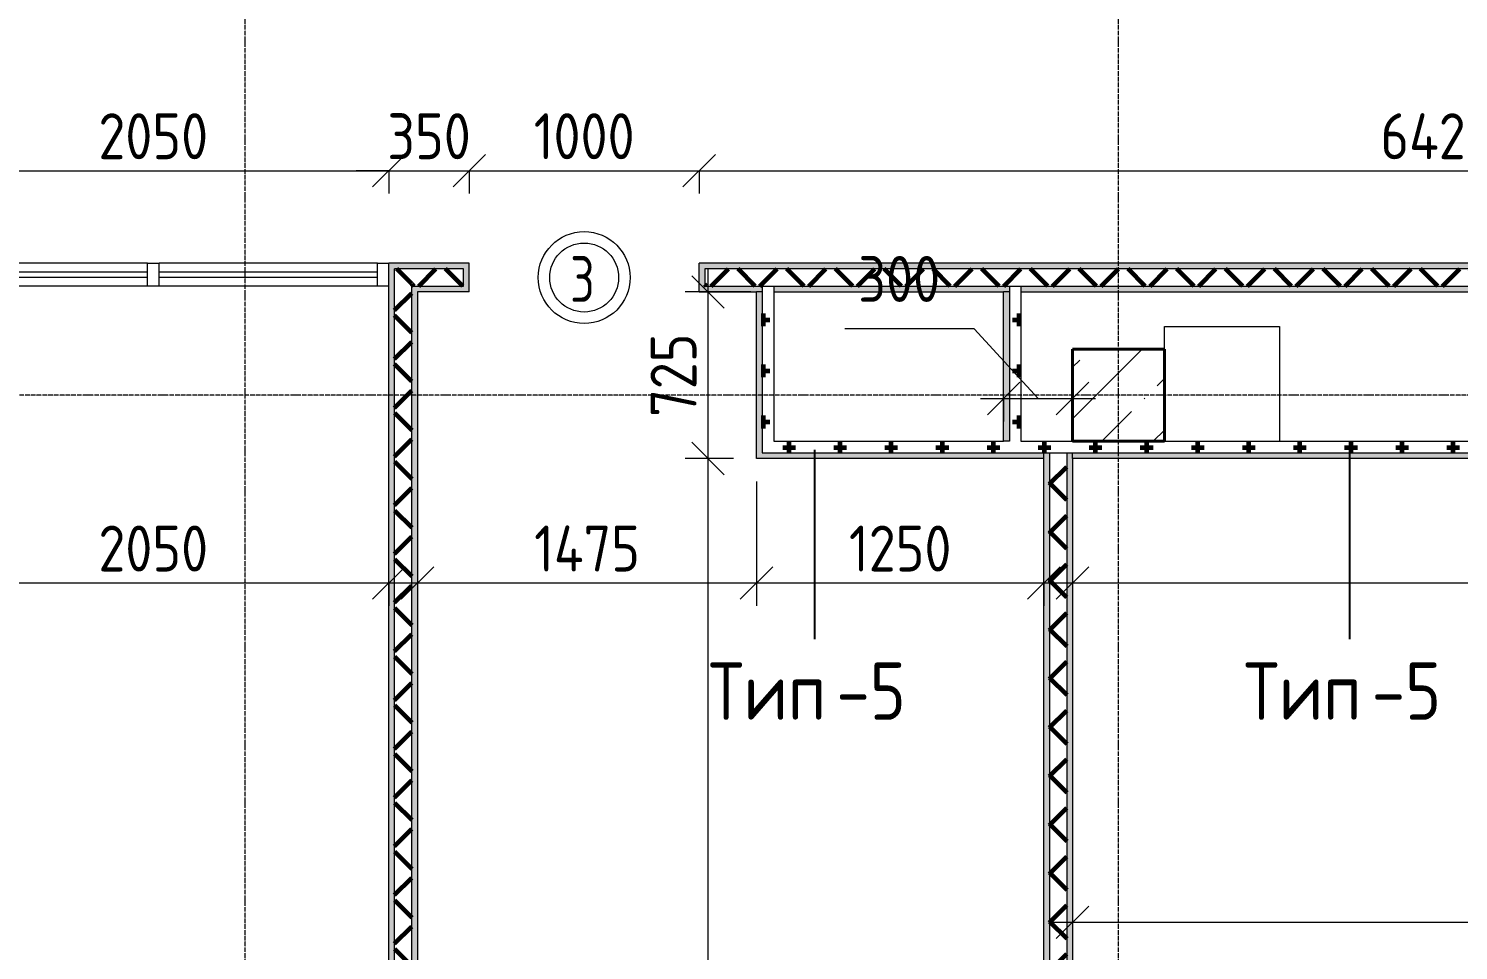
# Model space of a CAD drawing. Header units: millimetres. Extents: x -60946 to 138510, y -262288 to 24501.
# Drawn here: x 42342 to 48563, y -52277 to -48263 of the extents above; entities that cross this region are included whole.
import ezdxf

# ---------------------------------------------------------------- set-up
doc = ezdxf.new("R2010")
doc.units = ezdxf.units.MM
doc.linetypes.add('ADSK_Линия сетки', pattern=[25, 20, -2.5, 0, -2.5])
for name, color, linetype, lineweight in [('2)Тип-2', 3, 'Continuous', 60), ('2)Тип-5', 1, 'Continuous', 60), ('Витраж', 7, 'Continuous', 9), ('Марки дверей', 7, 'Continuous', 20), ('Несущие колонны', 7, 'Continuous', 18), ('Оси', 7, 'Continuous', 9), ('Панели витража', 7, 'Continuous', 9), ('Перекрытие', 7, 'Continuous', 18), ('Размеры', 7, 'Continuous', 9), ('Стены несущие', 7, 'Continuous', 30), ('Стены отделка', 7, 'Continuous', 30), ('Стены штриховка', 7, 'Continuous', 9)]:
    doc.layers.add(name, color=color, linetype=linetype, lineweight=lineweight)
doc.styles.add('GOST Common_3', font='', dxfattribs={"width": 0.9, "height": 200})
doc.styles.add('GOST Common_B', font='', dxfattribs={"width": 0.8, "height": 200})
doc.styles.get('GOST Common_3').set_extended_font_data('GOST Common')
doc.styles.get('GOST Common_B').set_extended_font_data('GOST Common', bold=True)
doc.dimstyles.new('ADSK_Основной_2_0_1', dxfattribs={"dimscale": 304.8, "dimtxt": 201.142999, "dimasz": 0.463911, "dimexe": 0.328084, "dimexo": 0.328084, "dimgap": 0.164042, "dimtad": 1, "dimdec": 3, "dimrnd": 0.001, "dimdsep": 46, "dimtxsty": 'GOST Common_3', "dimblk1": 'OBLIQUE', "dimblk2": 'OBLIQUE', "dimsah": 1, "dimcen": 0.09, "dimdle": 0.328084, "dimazin": 2, "dimtfac": 1, "dimtdec": 4, "dimtix": 1, "dimtmove": 1, "dimatfit": 3, "dimfxl": 1, "dimtvp": 1, "dimtolj": 1, "dimtzin": 0, "dimlwd": 20, "dimlwe": 20, "dimarcsym": 2})
doc.dimstyles.new('ADSK_Основной_2_0_2', dxfattribs={"dimscale": 304.8, "dimtxt": 201.142999, "dimasz": 0.463911, "dimexe": 0.328084, "dimexo": 0.328084, "dimgap": 0.164042, "dimtad": 1, "dimdec": 3, "dimrnd": 0.001, "dimdsep": 46, "dimtxsty": 'GOST Common_3', "dimblk1": 'OBLIQUE', "dimblk2": 'OBLIQUE', "dimsah": 1, "dimcen": 0.09, "dimdle": 0.328084, "dimazin": 2, "dimtfac": 1, "dimtdec": 4, "dimtix": 1, "dimtmove": 0, "dimatfit": 3, "dimfxl": 1, "dimtvp": 1, "dimtolj": 1, "dimtzin": 0, "dimlwd": 20, "dimlwe": 20, "dimarcsym": 2})
pattern_1 = [(45, (1283.93, -48864.63), (-106.066, 106.066), []), (135, (1283.93, -48864.63), (-106.066, -106.066), [])]
pattern_2 = [(0, (1283.93, -48864.63), (111.125, 111.125), [55.562, -166.687]), (90, (1311.72, -48892.41), (-111.125, 111.125), [55.562, -166.687])]

# ---------------------------------------------------------------- blocks, each defined once
blk = doc.blocks.new('ADSK_КолоннаЖБ_Прямоугольная - 400x400 мм-1807143-Кладочный план 1-го этажа')
at = {"layer": 'Несущие колонны', "lineweight": 40}
for p, q in [((-200, 200), (200, 200)), ((-200, -200), (-200, 200)), ((200, 200), (200, -200)), ((200, -200), (-200, -200))]:
    blk.add_line(p, q, dxfattribs=at)
blk = doc.blocks.new('Системная панель - ADSK_Cтеклопакет_25 мм-3220028-Кладочный план 1-го этажа')
at = {"layer": 'Панели витража', "lineweight": 18}
for p, q in [((-475, 12.5), (475, 12.5)), ((-475, -12.5), (-475, 12.5)), ((475, -12.5), (475, 12.5)), ((475, -12.5), (-475, -12.5))]:
    blk.add_line(p, q, dxfattribs=at)
blk = doc.blocks.new('Прямоугольный импост - 50х100 мм-3220025-Кладочный план 1-го этажа')
at = {"layer": 'Витраж'}
for p, q in [((41575, -420), (40625, -420)), ((41575, -520), (40625, -520))]:
    blk.add_line(p, q, dxfattribs=at)
blk = doc.blocks.new('Прямоугольный импост - 50х100 мм-3213553-Кладочный план 1-го этажа')
at = {"layer": 'Витраж', "lineweight": 18}
for p, q in [((0, 50), (-50, 50)), ((-50, 50), (-50, -50)), ((0, 50), (0, -50)), ((-50, -50), (0, -50))]:
    blk.add_line(p, q, dxfattribs=at)
blk = doc.blocks.new('Прямоугольный импост - 50х100 мм-3220027-Кладочный план 1-го этажа')
at = {"layer": 'Витраж'}
for p, q in [((42575, -420), (41625, -420)), ((42575, -520), (41625, -520))]:
    blk.add_line(p, q, dxfattribs=at)
blk = doc.blocks.new('Прямоугольный импост - 50х100 мм-3213551-Кладочный план 1-го этажа')
at = {"layer": 'Витраж', "lineweight": 18}
for p, q in [((25, 50), (-25, 50)), ((-25, 50), (-25, -50)), ((25, 50), (25, -50)), ((-25, -50), (25, -50))]:
    blk.add_line(p, q, dxfattribs=at)
blk = doc.blocks.new('М_двери1 - Марка экземпляра 2-3719212-Кладочный план 1-го этажа')
at = {"layer": 'Марки дверей'}
for radius in [2, 1.5]:
    blk.add_circle((0, 0), radius, dxfattribs=at)
blk = doc.blocks.new('_Oblique')
at = {"color": 0, "linetype": 'ByBlock', "lineweight": -2}
blk.add_line((-0.5, -0.5), (0.5, 0.5), dxfattribs=at)
blk = doc.blocks.new('*D3990')
at = {"layer": 'Defpoints', "color": 0, "transparency": 16777216}
for p in [(41858.9, -48781.9), (43908.9, -48781.9), (43908.9, -48881.9)]:
    blk.add_point(p, dxfattribs=at)
at = {"layer": 'Размеры', "color": 0, "lineweight": 20, "transparency": 16777216}
for p, q in [((41758.9, -48881.9), (44008.9, -48881.9)), ((41858.9, -48881.9), (41858.9, -48981.9)), ((43908.9, -48881.9), (43908.9, -48981.9))]:
    blk.add_line(p, q, dxfattribs=at)
at = {"layer": 'Размеры', "color": 0, "lineweight": 20, "transparency": 16777216, "xscale": 141.4, "yscale": 141.4, "zscale": 141.4, "rotation": 180}
blk.add_blockref('_Oblique', (41858.9, -48881.9), dxfattribs=at)
at = {"layer": 'Размеры', "color": 0, "lineweight": 20, "transparency": 16777216, "xscale": 141.4, "yscale": 141.4, "zscale": 141.4}
blk.add_blockref('_Oblique', (43908.9, -48881.9), dxfattribs=at)
at = {"layer": 'Размеры', "color": 0, "lineweight": 9, "transparency": 16777216, "insert": (42883.9, -48731.9), "char_height": 200, "width": 605.475, "attachment_point": 5, "style": 'GOST Common_3'}
blk.add_mtext('\\A1;2050', dxfattribs=at)
blk = doc.blocks.new('*D3991')
at = {"layer": 'Defpoints', "color": 0, "transparency": 16777216}
for p in [(43908.9, -48781.9), (44258.9, -48781.9), (44258.9, -48881.9)]:
    blk.add_point(p, dxfattribs=at)
at = {"layer": 'Размеры', "color": 0, "lineweight": 20, "transparency": 16777216}
for p, q in [((43908.9, -48881.9), (43767.5, -48881.9)), ((43908.9, -48881.9), (43908.9, -48981.9)), ((43908.9, -48881.9), (44258.9, -48881.9)), ((44258.9, -48881.9), (44258.9, -48981.9)), ((44258.9, -48881.9), (44400.3, -48881.9))]:
    blk.add_line(p, q, dxfattribs=at)
at = {"layer": 'Размеры', "color": 0, "lineweight": 20, "transparency": 16777216, "xscale": 141.4, "yscale": 141.4, "zscale": 141.4}
blk.add_blockref('_Oblique', (43908.9, -48881.9), dxfattribs=at)
at = {"layer": 'Размеры', "color": 0, "lineweight": 20, "transparency": 16777216, "xscale": 141.4, "yscale": 141.4, "zscale": 141.4, "rotation": 180}
blk.add_blockref('_Oblique', (44258.9, -48881.9), dxfattribs=at)
at = {"layer": 'Размеры', "color": 0, "lineweight": 9, "transparency": 16777216, "insert": (44083.9, -48731.9), "char_height": 200, "width": 454.106, "attachment_point": 5, "style": 'GOST Common_3'}
blk.add_mtext('\\A1;350', dxfattribs=at)
blk = doc.blocks.new('*D3992')
at = {"layer": 'Defpoints', "color": 0, "transparency": 16777216}
for p in [(44258.9, -48781.9), (45258.9, -48781.9), (45258.9, -48881.9)]:
    blk.add_point(p, dxfattribs=at)
at = {"layer": 'Размеры', "color": 0, "lineweight": 20, "transparency": 16777216}
for p, q in [((44158.9, -48881.9), (45358.9, -48881.9)), ((44258.9, -48881.9), (44258.9, -48981.9)), ((45258.9, -48881.9), (45258.9, -48981.9))]:
    blk.add_line(p, q, dxfattribs=at)
at = {"layer": 'Размеры', "color": 0, "lineweight": 20, "transparency": 16777216, "xscale": 141.4, "yscale": 141.4, "zscale": 141.4, "rotation": 180}
blk.add_blockref('_Oblique', (44258.9, -48881.9), dxfattribs=at)
at = {"layer": 'Размеры', "color": 0, "lineweight": 20, "transparency": 16777216, "xscale": 141.4, "yscale": 141.4, "zscale": 141.4}
blk.add_blockref('_Oblique', (45258.9, -48881.9), dxfattribs=at)
at = {"layer": 'Размеры', "color": 0, "lineweight": 9, "transparency": 16777216, "insert": (44758.9, -48731.9), "char_height": 200, "width": 560.473, "attachment_point": 5, "style": 'GOST Common_3'}
blk.add_mtext('\\A1;1000', dxfattribs=at)
blk = doc.blocks.new('*D3993')
at = {"layer": 'Defpoints', "color": 0, "transparency": 16777216}
for p in [(45258.9, -48781.9), (51683.9, -48881.9), (51683.9, -49284.7)]:
    blk.add_point(p, dxfattribs=at)
at = {"layer": 'Размеры', "color": 0, "lineweight": 20, "transparency": 16777216}
for p, q in [((51683.9, -49184.7), (51683.9, -48781.9)), ((45158.9, -48881.9), (51783.9, -48881.9)), ((45258.9, -48881.9), (45258.9, -48981.9))]:
    blk.add_line(p, q, dxfattribs=at)
at = {"layer": 'Размеры', "color": 0, "lineweight": 20, "transparency": 16777216, "xscale": 141.4, "yscale": 141.4, "zscale": 141.4, "rotation": 180}
blk.add_blockref('_Oblique', (45258.9, -48881.9), dxfattribs=at)
at = {"layer": 'Размеры', "color": 0, "lineweight": 20, "transparency": 16777216, "xscale": 141.4, "yscale": 141.4, "zscale": 141.4}
blk.add_blockref('_Oblique', (51683.9, -48881.9), dxfattribs=at)
at = {"layer": 'Размеры', "color": 0, "lineweight": 9, "transparency": 16777216, "insert": (48471.4, -48731.9), "char_height": 200, "width": 625.93, "attachment_point": 5, "style": 'GOST Common_3'}
blk.add_mtext('\\A1;6425', dxfattribs=at)
blk = doc.blocks.new('*D3834')
at = {"layer": 'Defpoints', "color": 0, "transparency": 16777216}
for p in [(41858.9, -50134.7), (43908.9, -50577.1), (43908.9, -50677)]:
    blk.add_point(p, dxfattribs=at)
at = {"layer": 'Размеры', "color": 0, "lineweight": 20, "transparency": 16777216}
for p, q in [((41858.9, -50234.7), (41858.9, -50777)), ((41758.9, -50677), (44008.9, -50677)), ((43908.9, -50677.1), (43908.9, -50777))]:
    blk.add_line(p, q, dxfattribs=at)
at = {"layer": 'Размеры', "color": 0, "lineweight": 20, "transparency": 16777216, "xscale": 141.4, "yscale": 141.4, "zscale": 141.4, "rotation": 180}
blk.add_blockref('_Oblique', (41858.9, -50677), dxfattribs=at)
at = {"layer": 'Размеры', "color": 0, "lineweight": 20, "transparency": 16777216, "xscale": 141.4, "yscale": 141.4, "zscale": 141.4}
blk.add_blockref('_Oblique', (43908.9, -50677), dxfattribs=at)
at = {"layer": 'Размеры', "color": 0, "lineweight": 9, "transparency": 16777216, "insert": (42883.9, -50527), "char_height": 200, "width": 605.475, "attachment_point": 5, "style": 'GOST Common_3'}
blk.add_mtext('\\A1;2050', dxfattribs=at)
blk = doc.blocks.new('*D3837')
at = {"layer": 'Defpoints', "color": 0, "transparency": 16777216}
for p in [(45508.9, -50134.7), (44033.9, -50577.1), (45508.9, -50677)]:
    blk.add_point(p, dxfattribs=at)
at = {"layer": 'Размеры', "color": 0, "lineweight": 20, "transparency": 16777216}
for p, q in [((45508.9, -50234.7), (45508.9, -50777)), ((43933.9, -50677), (45608.9, -50677)), ((44033.9, -50677.1), (44033.9, -50777))]:
    blk.add_line(p, q, dxfattribs=at)
at = {"layer": 'Размеры', "color": 0, "lineweight": 20, "transparency": 16777216, "xscale": 141.4, "yscale": 141.4, "zscale": 141.4, "rotation": 180}
blk.add_blockref('_Oblique', (44033.9, -50677), dxfattribs=at)
at = {"layer": 'Размеры', "color": 0, "lineweight": 20, "transparency": 16777216, "xscale": 141.4, "yscale": 141.4, "zscale": 141.4}
blk.add_blockref('_Oblique', (45508.9, -50677), dxfattribs=at)
at = {"layer": 'Размеры', "color": 0, "lineweight": 9, "transparency": 16777216, "insert": (44771.4, -50527), "char_height": 200, "width": 580.928, "attachment_point": 5, "style": 'GOST Common_3'}
blk.add_mtext('\\A1;1475', dxfattribs=at)
blk = doc.blocks.new('*D3838')
at = {"layer": 'Defpoints', "color": 0, "transparency": 16777216}
for p in [(45508.9, -50134.7), (46758.9, -50577.1), (46758.9, -50677)]:
    blk.add_point(p, dxfattribs=at)
at = {"layer": 'Размеры', "color": 0, "lineweight": 20, "transparency": 16777216}
for p, q in [((45508.9, -50234.7), (45508.9, -50777)), ((45408.9, -50677), (46858.9, -50677)), ((46758.9, -50677.1), (46758.9, -50777))]:
    blk.add_line(p, q, dxfattribs=at)
at = {"layer": 'Размеры', "color": 0, "lineweight": 20, "transparency": 16777216, "xscale": 141.4, "yscale": 141.4, "zscale": 141.4, "rotation": 180}
blk.add_blockref('_Oblique', (45508.9, -50677), dxfattribs=at)
at = {"layer": 'Размеры', "color": 0, "lineweight": 20, "transparency": 16777216, "xscale": 141.4, "yscale": 141.4, "zscale": 141.4}
blk.add_blockref('_Oblique', (46758.9, -50677), dxfattribs=at)
at = {"layer": 'Размеры', "color": 0, "lineweight": 9, "transparency": 16777216, "insert": (46133.9, -50527), "char_height": 200, "width": 560.473, "attachment_point": 5, "style": 'GOST Common_3'}
blk.add_mtext('\\A1;1250', dxfattribs=at)
blk = doc.blocks.new('*D3839')
at = {"layer": 'Defpoints', "color": 0, "transparency": 16777216}
for p in [(45583.9, -49409.7), (45297.6, -50134.7), (45508.9, -50134.7)]:
    blk.add_point(p, dxfattribs=at)
at = {"layer": 'Размеры', "color": 0, "lineweight": 20, "transparency": 16777216}
for p, q in [((45297.6, -49309.7), (45297.6, -50234.7)), ((45483.9, -49409.7), (45197.6, -49409.7)), ((45408.9, -50134.7), (45197.6, -50134.7))]:
    blk.add_line(p, q, dxfattribs=at)
at = {"layer": 'Размеры', "color": 0, "lineweight": 20, "transparency": 16777216, "xscale": 141.4, "yscale": 141.4, "zscale": 141.4}
for p, rotation in [((45297.6, -49409.7), 90), ((45297.6, -50134.7), 270)]:
    blk.add_blockref('_Oblique', p, dxfattribs=dict(at, rotation=rotation))
at = {"layer": 'Размеры', "color": 0, "lineweight": 9, "transparency": 16777216, "insert": (45147.6, -49772.2), "char_height": 200, "width": 454.106, "attachment_point": 5, "rotation": 90, "style": 'GOST Common_3'}
blk.add_mtext('\\A1;725', dxfattribs=at)
blk = doc.blocks.new('*D3840')
at = {"layer": 'Defpoints', "color": 0, "transparency": 16777216}
for p in [(45508.9, -50134.7), (45297.6, -55809.7), (45397.5, -55809.7)]:
    blk.add_point(p, dxfattribs=at)
at = {"layer": 'Размеры', "color": 0, "lineweight": 20, "transparency": 16777216}
for p, q in [((45297.6, -50034.7), (45297.6, -55909.7)), ((45408.9, -50134.7), (45197.6, -50134.7)), ((45297.5, -55809.7), (45197.6, -55809.7))]:
    blk.add_line(p, q, dxfattribs=at)
at = {"layer": 'Размеры', "color": 0, "lineweight": 20, "transparency": 16777216, "xscale": 141.4, "yscale": 141.4, "zscale": 141.4}
for p, rotation in [((45297.6, -50134.7), 90), ((45297.6, -55809.7), 270)]:
    blk.add_blockref('_Oblique', p, dxfattribs=dict(at, rotation=rotation))
at = {"layer": 'Размеры', "color": 0, "lineweight": 9, "transparency": 16777216, "insert": (45147.6, -52972.2), "char_height": 200, "width": 605.475, "attachment_point": 5, "rotation": 90, "style": 'GOST Common_3'}
blk.add_mtext('\\A1;5675', dxfattribs=at)
blk = doc.blocks.new('*D3841')
at = {"layer": 'Defpoints', "color": 0, "transparency": 16777216}
for p in [(46883.9, -50577.1), (51558.9, -50577.1), (51558.9, -50677)]:
    blk.add_point(p, dxfattribs=at)
at = {"layer": 'Размеры', "color": 0, "lineweight": 20, "transparency": 16777216}
for p, q in [((46783.9, -50677), (51658.9, -50677)), ((46883.9, -50677.1), (46883.9, -50777)), ((51558.9, -50677.1), (51558.9, -50777))]:
    blk.add_line(p, q, dxfattribs=at)
at = {"layer": 'Размеры', "color": 0, "lineweight": 20, "transparency": 16777216, "xscale": 141.4, "yscale": 141.4, "zscale": 141.4, "rotation": 180}
blk.add_blockref('_Oblique', (46883.9, -50677), dxfattribs=at)
at = {"layer": 'Размеры', "color": 0, "lineweight": 20, "transparency": 16777216, "xscale": 141.4, "yscale": 141.4, "zscale": 141.4}
blk.add_blockref('_Oblique', (51558.9, -50677), dxfattribs=at)
at = {"layer": 'Размеры', "color": 0, "lineweight": 9, "transparency": 16777216, "insert": (49221.4, -50527), "char_height": 200, "width": 625.93, "attachment_point": 5, "style": 'GOST Common_3'}
blk.add_mtext('\\A1;4675', dxfattribs=at)
blk = doc.blocks.new('*D3842')
at = {"layer": 'Defpoints', "color": 0, "transparency": 16777216}
for p in [(46583.9, -49773.8), (46883.9, -49773.8), (46883.9, -49873.8)]:
    blk.add_point(p, dxfattribs=at)
at = {"layer": 'Размеры', "color": 0, "lineweight": 20, "transparency": 16777216}
for p, q in [((46455.7, -49570), (45892.8, -49570)), ((46733.9, -49873.8), (46455.7, -49570)), ((46483.9, -49873.8), (46983.9, -49873.8)), ((46583.9, -49873.8), (46583.9, -49973.8)), ((46883.9, -49873.8), (46883.9, -49973.8))]:
    blk.add_line(p, q, dxfattribs=at)
at = {"layer": 'Размеры', "color": 0, "lineweight": 20, "transparency": 16777216, "xscale": 141.4, "yscale": 141.4, "zscale": 141.4, "rotation": 180}
blk.add_blockref('_Oblique', (46583.9, -49873.8), dxfattribs=at)
at = {"layer": 'Размеры', "color": 0, "lineweight": 20, "transparency": 16777216, "xscale": 141.4, "yscale": 141.4, "zscale": 141.4}
blk.add_blockref('_Oblique', (46883.9, -49873.8), dxfattribs=at)
at = {"layer": 'Размеры', "color": 0, "lineweight": 9, "transparency": 16777216, "insert": (45951.5, -49253.3), "char_height": 200, "width": 454.106, "attachment_point": 1, "line_spacing_factor": 1.022761, "style": 'GOST Common_3'}
blk.add_mtext('\\A1;300', dxfattribs=at)
blk = doc.blocks.new('*D3849')
at = {"layer": 'Defpoints', "color": 0, "transparency": 16777216}
for p in [(51233.9, -51734.7), (46883.9, -52054.1), (51233.9, -52154.1)]:
    blk.add_point(p, dxfattribs=at)
at = {"layer": 'Размеры', "color": 0, "lineweight": 20, "transparency": 16777216}
for p, q in [((51233.9, -51834.7), (51233.9, -52254.1)), ((46783.9, -52154.1), (51333.9, -52154.1)), ((46883.9, -52154.1), (46883.9, -52254.1))]:
    blk.add_line(p, q, dxfattribs=at)
at = {"layer": 'Размеры', "color": 0, "lineweight": 20, "transparency": 16777216, "xscale": 141.4, "yscale": 141.4, "zscale": 141.4, "rotation": 180}
blk.add_blockref('_Oblique', (46883.9, -52154.1), dxfattribs=at)
at = {"layer": 'Размеры', "color": 0, "lineweight": 20, "transparency": 16777216, "xscale": 141.4, "yscale": 141.4, "zscale": 141.4}
blk.add_blockref('_Oblique', (51233.9, -52154.1), dxfattribs=at)
at = {"layer": 'Размеры', "color": 0, "lineweight": 9, "transparency": 16777216, "insert": (49058.9, -52004.1), "char_height": 200, "width": 625.93, "attachment_point": 5, "style": 'GOST Common_3'}
blk.add_mtext('\\A1;4350', dxfattribs=at)

msp = doc.modelspace()

# ---------------------------------------------------------------- hatches: boundary and pattern name
at = {"layer": '2)Тип-2'}
for points in [[(43933.9343, -55809.6624), (43933.9343, -49284.6624), (43908.9343, -49284.6624), (43908.9343, -55809.6624)], [(44033.9343, -55809.6624), (44033.9343, -49384.6624), (44008.9343, -49384.6624), (44008.9343, -55809.6624)], [(46758.9343, -55809.6624), (46783.9343, -55809.6624), (46783.9343, -50109.6624), (46758.9343, -50109.6624), (46758.9343, -53855.1206)], [(46883.9343, -55809.6624), (46883.9343, -50109.6624), (46858.9343, -50109.6624), (46858.9343, -55809.6624)]]:
    msp.add_hatch(color=256, dxfattribs=at).paths.add_polyline_path(points)
h = msp.add_hatch(color=256, dxfattribs=at)
h.paths.add_polyline_path([(44008.9343, -49309.6624), (44233.9343, -49309.6624), (44233.9343, -49284.6624), (43933.9343, -49284.6624), (43933.9343, -49309.6624)])
h.paths.add_polyline_path([(51658.9343, -49309.6624), (51658.9343, -49284.6624), (45283.9343, -49284.6624), (45283.9343, -49309.6624), (51022.3524, -49309.6624)])
h = msp.add_hatch(dxfattribs=at)
h.set_pattern_fill('FP_4', color=256, style=0, pattern_type=2)
h.set_pattern_definition(pattern_1)
h.paths.add_polyline_path([(44008.9343, -55809.6624), (44008.9343, -49309.6624), (43933.9343, -49309.6624), (43933.9343, -55809.6624)])
h = msp.add_hatch(dxfattribs=at)
h.set_pattern_fill('FP_4', color=256, style=0, pattern_type=2)
h.set_pattern_definition(pattern_1)
h.paths.add_polyline_path([(51608.9343, -49384.6624), (51658.9343, -49384.6624), (51658.9343, -49309.6624), (45283.9343, -49309.6624), (45283.9343, -49384.6624), (51022.3524, -49384.6624)])
h.paths.add_polyline_path([(44233.9343, -49384.6624), (44233.9343, -49309.6624), (44008.9343, -49309.6624), (44008.9343, -49384.6624), (44033.9343, -49384.6624)])
h = msp.add_hatch(color=256, dxfattribs=at)
h.paths.add_polyline_path([(46608.9343, -49409.6624), (46608.9343, -49384.6624), (45583.9343, -49384.6624), (45583.9343, -49409.6624), (46604.9351, -49409.6624)])
h.paths.add_polyline_path([(45258.9343, -49409.6624), (45533.9343, -49409.6624), (45533.9343, -49384.6624), (45283.9343, -49384.6624), (45283.9343, -49284.6624), (45258.9343, -49284.6624)])
h.paths.add_polyline_path([(51022.3524, -49409.6624), (51608.9343, -49409.6624), (51608.9343, -49384.6624), (49933.9343, -49384.6624), (49933.9343, -49409.6624)])
h.paths.add_polyline_path([(49883.9343, -49409.6624), (49883.9343, -49384.6624), (46658.9343, -49384.6624), (46658.9343, -49409.6624), (49858.9343, -49409.6624)])
h.paths.add_polyline_path([(44258.9343, -49409.6624), (44258.9343, -49284.6624), (44233.9343, -49284.6624), (44233.9343, -49384.6624), (44033.9343, -49384.6624), (44033.9343, -49409.6624)])
h = msp.add_hatch(dxfattribs=at)
h.set_pattern_fill('FP_4', color=256, style=0, pattern_type=2)
h.set_pattern_definition(pattern_1)
h.paths.add_polyline_path([(46858.9343, -55809.6624), (46858.9343, -50109.6624), (46783.9343, -50109.6624), (46783.9343, -55809.6624)])
at = {"layer": '2)Тип-5', "true_color": 0xd50000}
h = msp.add_hatch(dxfattribs=at)
h.set_pattern_fill('FP_6', color=12, style=0, pattern_type=2)
h.set_pattern_definition(pattern_2)
h.paths.add_polyline_path([(45583.9343, -50059.6624), (45583.9343, -49384.6624), (45533.9343, -49384.6624), (45533.9343, -50059.6624)])
h = msp.add_hatch(dxfattribs=at)
h.set_pattern_fill('FP_6', color=12, style=0, pattern_type=2)
h.set_pattern_definition(pattern_2)
h.paths.add_polyline_path([(46608.9343, -50059.6624), (46658.9343, -50059.6624), (46658.9343, -49384.6624), (46608.9343, -49384.6624), (46608.9343, -49990.6172)])
for points in [[(45508.9343, -50109.6624), (45533.9343, -50109.6624), (45533.9343, -49409.6624), (45508.9343, -49409.6624), (45508.9343, -50059.6624)], [(46608.9343, -50059.6624), (46608.9343, -49409.6624), (46583.9343, -49409.6624), (46583.9343, -50059.6624), (46604.9351, -50059.6624)]]:
    msp.add_hatch(color=12, dxfattribs=at).paths.add_polyline_path(points)
h = msp.add_hatch(dxfattribs=at)
h.set_pattern_fill('FP_6', color=12, style=0, pattern_type=2)
h.set_pattern_definition(pattern_2)
h.paths.add_polyline_path([(46604.9351, -50109.6624), (51658.9343, -50109.6624), (51658.9343, -50059.6624), (45533.9343, -50059.6624), (45533.9343, -50109.6624)])
h = msp.add_hatch(color=12, dxfattribs=at)
h.paths.add_polyline_path([(45508.9343, -50134.6624), (46758.9343, -50134.6624), (46758.9343, -50109.6624), (45508.9343, -50109.6624)])
h.paths.add_polyline_path([(46883.9343, -50134.6624), (51558.9343, -50134.6624), (51558.9343, -50109.6624), (46883.9343, -50109.6624)])
at = {"layer": 'Несущие колонны', "lineweight": 9}
h = msp.add_hatch(dxfattribs=at)
h.set_pattern_fill('FP_3', color=256, style=0, pattern_type=2)
h.set_pattern_definition([(45, (1283.93, -48864.63), (-224.5064, 224.5064), []), (45, (1508.44, -48864.63), (-224.5064, 224.5064), [396.875, -79.375, 3.353, -76.022])])
h.paths.add_polyline_path([(47283.9343, -50059.6624), (47283.9343, -49659.6624), (46883.9343, -49659.6624), (46883.9343, -50059.6624)])

# ---------------------------------------------------------------- linework, layer by layer
at = {"layer": '2)Тип-5', "lineweight": 25}
for p, q in [((45760.2925, -50097.1624), (45760.2925, -50921.9884)), ((48089.4973, -50097.1624), (48089.4973, -50921.9884))]:
    msp.add_line(p, q, dxfattribs=at)
at = {"layer": 'Несущие колонны', "lineweight": 9}
for p, q in [((47283.9343, -49659.6624), (46883.9343, -49659.6624)), ((46883.9343, -50059.6624), (46883.9343, -49659.6624)), ((47283.9343, -49659.6624), (47283.9343, -50059.6624)), ((47283.9343, -50059.6624), (46883.9343, -50059.6624))]:
    msp.add_line(p, q, dxfattribs=at)
at = {"layer": 'Оси', "linetype": 'ADSK_Линия сетки', "lineweight": 5}
for p, q in [((43283.9343, -59838.5137), (43283.9343, -38837.1863)), ((47083.9343, -59838.5137), (47083.9343, -38837.1863)), ((63681.4538, -49859.6624), (-23956.1623, -49859.6624))]:
    msp.add_line(p, q, dxfattribs=at)
at = {"layer": 'Перекрытие'}
for p, q in [((47283.9343, -49659.6624), (47283.9343, -49559.6624)), ((47283.9343, -49559.6624), (47783.9343, -49559.6624)), ((47783.9343, -49559.6624), (47783.9343, -50059.6624))]:
    msp.add_line(p, q, dxfattribs=at)
at = {"layer": 'Стены несущие', "lineweight": 9}
for p, q in [((43908.9343, -55809.6624), (43908.9343, -49284.6624)), ((44258.9343, -49284.6624), (43908.9343, -49284.6624)), ((44258.9343, -49409.6624), (44258.9343, -49284.6624)), ((51658.9343, -49284.6624), (45258.9343, -49284.6624)), ((45258.9343, -49409.6624), (45258.9343, -49284.6624)), ((44033.9343, -49409.6624), (44033.9343, -55809.6624)), ((44258.9343, -49409.6624), (44033.9343, -49409.6624)), ((45258.9343, -49409.6624), (45508.9343, -49409.6624)), ((45583.9343, -49409.6624), (45583.9343, -50059.6624)), ((45583.9343, -49409.6624), (46583.9343, -49409.6624)), ((46658.9343, -49409.6624), (46658.9343, -50059.6624)), ((46658.9343, -49409.6624), (49858.9343, -49409.6624)), ((45583.9343, -50059.6624), (46583.9343, -50059.6624)), ((46658.9343, -50059.6624), (49858.9343, -50059.6624)), ((46758.9343, -55809.6624), (46758.9343, -50134.6624)), ((46883.9343, -50134.6624), (46883.9343, -56059.6624))]:
    msp.add_line(p, q, dxfattribs=at)
at = {"layer": 'Стены отделка', "lineweight": 18}
for p, q in [((45508.9343, -50134.6624), (45508.9343, -49409.6624)), ((46583.9343, -50059.6624), (46583.9343, -49409.6624)), ((46758.9343, -50134.6624), (45508.9343, -50134.6624)), ((51558.9343, -50134.6624), (46883.9343, -50134.6624))]:
    msp.add_line(p, q, dxfattribs=at)
at = {"layer": 'Стены штриховка', "lineweight": 9}
for p, q in [((43933.9343, -55809.6624), (43933.9343, -49309.6624)), ((44233.9343, -49309.6624), (43933.9343, -49309.6624)), ((44233.9343, -49384.6624), (44233.9343, -49309.6624)), ((51658.9343, -49309.6624), (45283.9343, -49309.6624)), ((45283.9343, -49309.6624), (45283.9343, -49384.6624)), ((44008.9343, -55809.6624), (44008.9343, -49384.6624)), ((44008.9343, -49384.6624), (44233.9343, -49384.6624)), ((45283.9343, -49384.6624), (51658.9343, -49384.6624)), ((45533.9343, -49384.6624), (45533.9343, -50109.6624)), ((45583.9343, -49384.6624), (45583.9343, -49409.6624)), ((46608.9343, -49384.6624), (46608.9343, -50059.6624)), ((46658.9343, -49384.6624), (46658.9343, -49409.6624)), ((45533.9343, -49409.6624), (45508.9343, -49409.6624)), ((46608.9343, -49409.6624), (46583.9343, -49409.6624)), ((46608.9343, -50059.6624), (46583.9343, -50059.6624)), ((45533.9343, -50109.6624), (51683.9343, -50109.6624)), ((46758.9343, -50134.6624), (46758.9343, -50109.6624)), ((46783.9343, -50109.6624), (46783.9343, -55809.6624)), ((46858.9343, -50109.6624), (46858.9343, -55809.6624)), ((46883.9343, -50134.6624), (46883.9343, -50109.6624))]:
    msp.add_line(p, q, dxfattribs=at)

# ---------------------------------------------------------------- block references
at = {"layer": 'Витраж'}
for name in ['Прямоугольный импост - 50х100 мм-3220025-Кладочный план 1-го этажа', 'Прямоугольный импост - 50х100 мм-3220027-Кладочный план 1-го этажа']:
    msp.add_blockref(name, (1283.9343, -48864.6314), dxfattribs=at)
at = {"layer": 'Витраж', "lineweight": 18, "extrusion": (0, 0, -1), "rotation": 180}
for name, p in [('Прямоугольный импост - 50х100 мм-3213551-Кладочный план 1-го этажа', (-42883.9343, -49334.6624)), ('Прямоугольный импост - 50х100 мм-3213553-Кладочный план 1-го этажа', (-43908.9343, -49334.6624))]:
    msp.add_blockref(name, p, dxfattribs=at)
at = {"layer": 'Марки дверей', "xscale": 99.99999999999993, "yscale": 99.99999999999993, "zscale": 99.99999999999993}
msp.add_blockref('М_двери1 - Марка экземпляра 2-3719212-Кладочный план 1-го этажа', (44758.9343, -49347.1624), dxfattribs=at)
at = {"layer": 'Несущие колонны', "lineweight": 40, "rotation": 89.9999999999999}
msp.add_blockref('ADSK_КолоннаЖБ_Прямоугольная - 400x400 мм-1807143-Кладочный план 1-го этажа', (47083.9343, -49859.6624), dxfattribs=at)
at = {"layer": 'Панели витража', "lineweight": 18}
for p in [(42383.9343, -49334.6624), (43383.9343, -49334.6624)]:
    msp.add_blockref('Системная панель - ADSK_Cтеклопакет_25 мм-3220028-Кладочный план 1-го этажа', p, dxfattribs=at)

# ---------------------------------------------------------------- texts
at = {"layer": '2)Тип-5', "color": 116, "lineweight": 25, "true_color": 0x008040, "char_height": 250, "attachment_point": 1, "style": 'GOST Common_3'}
for s, insert, width in [('Тип', (45300.2925, -51022.5613), 673.4175), ('-5', (45855.9175, -51022.5613), 432.91125), ('Тип', (47629.4973, -51022.5613), 673.4175), ('-5', (48185.1223, -51022.5613), 432.91125)]:
    msp.add_mtext(s, dxfattribs=dict(at, insert=insert, width=width))
at = {"layer": 'Марки дверей', "lineweight": 5, "insert": (44697.6769, -49253.5035), "char_height": 200, "width": 141.097, "attachment_point": 1, "style": 'GOST Common_B'}
msp.add_mtext('\\fGOST Common|b1|i0|c204|p34|;\\W.8;3', dxfattribs=at)

# ---------------------------------------------------------------- dimensions: what is measured, and where the dimension line sits
at = {"layer": 'Размеры', "lineweight": 9}
for base, p1, p2, override, picture, middle in [((43908.9343, -48881.9029), (41858.9343, -48781.918), (43908.9343, -48781.918), {"dimpost": '<>', "dimfxl": 2050}, '*D3990', (42883.9343, -48731.9029)), ((44258.9343, -48881.9029), (43908.9343, -48781.918), (44258.9343, -48781.918), {"dimpost": '<>', "dimfxl": 350}, '*D3991', (44083.9343, -48731.9029)), ((45258.9343, -48881.9029), (44258.9343, -48781.918), (45258.9343, -48781.918), {"dimpost": '<>', "dimfxl": 1000}, '*D3992', (44758.9343, -48731.9029)), ((51683.9343, -48881.9029), (45258.9343, -48781.918), (51683.9343, -49284.6624), {"dimpost": '<>', "dimfxl": 6444.639393}, '*D3993', (48471.4343, -48731.9029)), ((43908.9343, -50677.0494), (41858.9343, -50134.6624), (43908.9343, -50577.0645), {"dimpost": '<>', "dimfxl": 2097.193278}, '*D3834', (42883.9343, -50527.0494)), ((45508.9343, -50677.0494), (44033.9343, -50577.0645), (45508.9343, -50134.6624), {"dimpost": '<>', "dimfxl": 1539.91709}, '*D3837', (44771.4343, -50527.0494)), ((46758.9343, -50677.0494), (45508.9343, -50134.6624), (46758.9343, -50577.0645), {"dimpost": '<>', "dimfxl": 1325.978749}, '*D3838', (46133.9343, -50527.0494)), ((51558.9343, -50677.0494), (46883.9343, -50577.0645), (51558.9343, -50577.0645), {"dimpost": '<>', "dimfxl": 4675}, '*D3841', (49221.4343, -50527.0494)), ((51233.9343, -52154.0724), (46883.9343, -52054.0875), (51233.9343, -51734.6624), {"dimpost": '<>', "dimfxl": 4361.712095}, '*D3849', (49058.9343, -52004.0724))]:
    dim = msp.add_linear_dim(base=base, p1=p1, p2=p2, dimstyle='ADSK_Основной_2_0_2', override=override, dxfattribs=at)
    dim.commit()
    dim.dimension.update_dxf_attribs({"geometry": picture, "text_midpoint": middle})
dim = msp.add_linear_dim(base=(46883.9343, -49873.7754), p1=(46583.9343, -49773.7905), p2=(46883.9343, -49773.7905), dimstyle='ADSK_Основной_2_0_1', override={"dimpost": '<>', "dimfxl": 300}, dxfattribs=at)
dim.commit()
dim.dimension.update_dxf_attribs({"geometry": '*D3842', "text_midpoint": (46405.655, -49570.0003), "dimtype": 160})
for base, p1, p2, override, picture, middle in [((45297.5614, -50134.6624), (45583.9343, -49409.6624), (45508.9343, -50134.6624), {"dimpost": '<>', "dimfxl": 728.868987}, '*D3839', (45147.5614, -49772.1624)), ((45297.5614, -55809.6624), (45508.9343, -50134.6624), (45397.5463, -55809.6624), {"dimpost": '<>', "dimfxl": 5676.093048}, '*D3840', (45147.5614, -52972.1624))]:
    dim = msp.add_linear_dim(base=base, p1=p1, p2=p2, angle=90, dimstyle='ADSK_Основной_2_0_2', override=override, dxfattribs=at)
    dim.commit()
    dim.dimension.update_dxf_attribs({"geometry": picture, "text_midpoint": middle})

doc.saveas('drawing.dxf')
